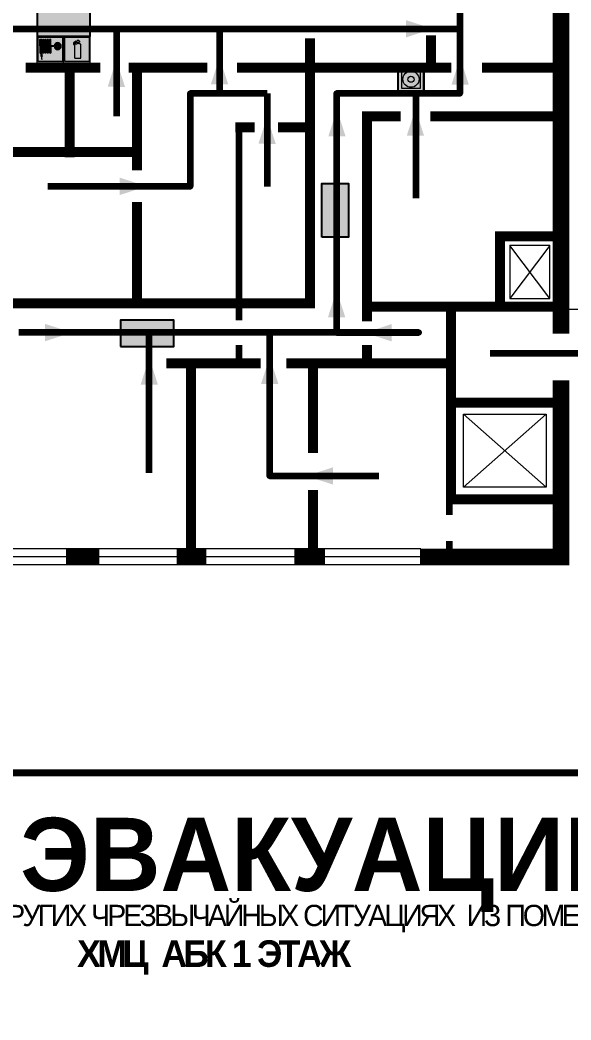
# Model space of a CAD drawing. Header units: millimetres. Extents: x 13114 to 67229, y 22859 to 38520.
# Drawn here: x 28512.4 to 28678, y 31609.6 to 31910.2 of the extents above; entities that cross this region are included whole.
import ezdxf

# ---------------------------------------------------------------- set-up
doc = ezdxf.new("R2010")
doc.units = ezdxf.units.MM
doc.layers.add('План_Штампы', color=7, linetype='Continuous')
doc.styles.add('обычный', font='arial.ttf')

# ---------------------------------------------------------------- blocks, each defined once
blk = doc.blocks.new('A$C32E8229D')
at = {"true_color": 0xffffff}
blk.add_hatch(color=7, dxfattribs=at).paths.add_polyline_path([(0, 0), (0, -8), (16, -8), (16, 0)])
h = blk.add_hatch(color=126)
h.paths.add_polyline_path([(0.2, -0.2), (15.8, -0.2), (15.8, -7.8), (0.2, -7.8)])
h.paths.add_polyline_path([(13.49, -2.05), (12.08, -2.05), (11.37, -2.63, 0.162397), (11.29, -2.84), (11.29, -3.63), (10.35, -3.63), (10.35, -4.05), (11.68, -4.05), (11.68, -3.48), (12.26, -4.28), (11.29, -5.1), (11.29, -6.78), (11.85, -6.78), (11.85, -5.44), (12.8, -4.64), (12.8, -5.94), (14.46, -5.94), (14.46, -5.39), (13.45, -5.39), (13.45, -3.97), (12.46, -2.59), (13.15, -2.59), (13.69, -3.34), (14.18, -3)], flags=16)
h.paths.add_polyline_path([(10.74, -1.82, 1), (11.8, -1.82, 1)], flags=16)
h.paths.add_polyline_path([(9.39, -3.59), (5.99, -3.59), (6.56, -3.03), (5.91, -3.03), (5.1, -3.83), (5.91, -4.64), (6.56, -4.64), (5.99, -4.09), (9.39, -4.09)], flags=16)
h.paths.add_polyline_path([(4.29, -1.08), (1.72, -1.08), (1.72, -6.6), (4.29, -6.6)], flags=16)
at = {"color": 126}
blk.add_lwpolyline([(16, -8), (0, -8), (0, 0), (16, 0)], close=True, dxfattribs=at)
blk = doc.blocks.new('A$C54414219')
at = {"true_color": 0xffffff}
h = blk.add_hatch(color=7, dxfattribs=at)
h.paths.add_polyline_path([(2.39, -9.45), (2.39, -18.3), (11.23, -18.3), (11.23, -9.45)], flags=0)
h.paths.add_polyline_path([(10.71, -13.87, -1), (2.92, -13.87, -1)], flags=0)
h.paths.add_polyline_path([(8.3, -13.87, -1), (5.33, -13.87, -1)], flags=0)
h.paths.add_polyline_path([(0.41, -7.47), (0.41, -20.27), (13.21, -20.27), (13.21, -7.47)])
h.paths.add_polyline_path([(0.92, -19.77), (12.71, -19.77), (12.71, -7.98), (0.92, -7.98)], flags=16)
h.paths.add_polyline_path([(11.23, -9.45), (11.23, -18.3), (2.39, -18.3), (2.39, -9.45)], flags=0)
at = {"lineweight": 5}
h = blk.add_hatch(color=242, dxfattribs=at)
h.paths.add_polyline_path([(12.71, -7.98), (0.92, -7.98), (0.92, -19.77), (12.71, -19.77)])
h.paths.add_polyline_path([(11.23, -18.3), (2.39, -18.3), (2.39, -9.45), (11.23, -9.45)], flags=16)
h.paths.add_polyline_path([(10.71, -13.87, -1), (2.92, -13.87, -1)], flags=0)
h.paths.add_polyline_path([(8.3, -13.87, -1), (5.33, -13.87, -1)], flags=0)
at = {"true_color": 0xffffff}
h = blk.add_hatch(color=7, dxfattribs=at)
h.paths.add_polyline_path([(2.39, -9.45), (2.39, -18.3), (11.23, -18.3), (11.23, -9.45)])
h.paths.add_polyline_path([(10.71, -13.87, -1), (2.92, -13.87, -1)], flags=16)
h.paths.add_polyline_path([(8.3, -13.87, -1), (5.33, -13.87, -1)], flags=0)
at = {"lineweight": 5}
h = blk.add_hatch(color=242, dxfattribs=at)
h.paths.add_polyline_path([(2.92, -13.87, 1), (10.71, -13.87, 1)])
h.paths.add_polyline_path([(8.3, -13.87, -1), (5.33, -13.87, -1)], flags=16)
at = {"color": 242, "lineweight": 5}
for p, q in [((0.41, -20.27), (0.41, -7.47)), ((0.41, -7.47), (13.21, -7.47)), ((0.41, -7.47), (13.21, -7.47)), ((13.21, -20.27), (13.21, -7.47)), ((0.41, -20.27), (13.21, -20.27))]:
    blk.add_line(p, q, dxfattribs=at)
for points in [[(0.92, -7.98), (12.71, -7.98), (12.71, -19.77), (0.92, -19.77)], [(2.39, -9.45), (11.23, -9.45), (11.23, -18.3), (2.39, -18.3)]]:
    blk.add_lwpolyline(points, close=True, dxfattribs=at)
for radius in [3.89, 1.49]:
    blk.add_circle((6.81, -13.87), radius, dxfattribs=at)
blk = doc.blocks.new('A$C37112FD5')
at = {"true_color": 0xf5f5ff}
h = blk.add_hatch(color=7, dxfattribs=at)
h.dxf.hatch_style = 1
h.paths.add_polyline_path([(12.8, -7.4), (0, -7.4), (0, -20.2), (12.8, -20.2)])
h.paths.add_polyline_path([(12.29, -7.91), (12.29, -19.69), (0.51, -19.69), (0.51, -7.91)], flags=16)
h.paths.add_polyline_path([(4.98, -9.04, -0.42597), (5.17, -9.22), (5.17, -12.25), (5.17, -15.29, -0.432244), (4.98, -15.47), (4.83, -15.47, -0.42597), (4.64, -15.29), (4.64, -12.25), (4.64, -9.22, -0.432244), (4.83, -9.04)], flags=0)
h.paths.add_polyline_path([(4.28, -9.22), (4.28, -12.25), (4.28, -15.29, -0.432244), (4.09, -15.47), (3.94, -15.47, -0.42597), (3.75, -15.29), (3.75, -12.25), (3.75, -9.22, -0.432244), (3.94, -9.04), (4.09, -9.04, -0.42597)], flags=0)
h.paths.add_polyline_path([(5.72, -9.04), (5.87, -9.04, -0.42597), (6.06, -9.22), (6.06, -12.25), (6.06, -15.29, -0.432244), (5.87, -15.47), (5.72, -15.47, -0.42597), (5.53, -15.29), (5.53, -12.25), (5.53, -9.22, -0.432244)], flags=0)
h.paths.add_polyline_path([(6.42, -8.9), (6.5, -8.9, -0.42597), (6.69, -9.08), (6.69, -12.03), (8.21, -12.03, -15.824349), (8.21, -12.47), (6.69, -12.47), (6.69, -15.42, -0.432244), (6.5, -15.6), (6.42, -15.6)], flags=0)
h.paths.add_polyline_path([(3.39, -9.22), (3.39, -12.25), (3.39, -15.29, -0.432244), (3.2, -15.47), (3.05, -15.47, -0.42597), (2.85, -15.29), (2.85, -12.25), (2.85, -9.22, -0.432244), (3.05, -9.04), (3.2, -9.04, -0.42597)], flags=0)
h.paths.add_polyline_path([(2.5, -9.22), (2.5, -16.71), (1.96, -16.71), (1.96, -9.22, -0.432244), (2.15, -9.04), (2.31, -9.04, -0.42597)], flags=0)
h.paths.add_polyline_path([(1.61, -8.9), (1.61, -15.6), (1.57, -15.6, -0.42597), (1.37, -15.42), (1.37, -12.03), (1.37, -9.09, -0.432244), (1.57, -8.9)], flags=0)
h.paths.add_polyline_path([(9.76, -10.81), (9.76, -12.03), (8.49, -12.03, -0.336371)], flags=0)
h.paths.add_polyline_path([(8.49, -12.47), (9.76, -12.47), (9.76, -13.7, -0.336371)], flags=0)
h.paths.add_polyline_path([(10.11, -10.81, -0.336371), (11.38, -12.03), (10.11, -12.03)], flags=0)
h.paths.add_polyline_path([(10.11, -12.47), (11.38, -12.47, -0.336371), (10.11, -13.7)], flags=0)
h.paths.add_polyline_path([(2.5, -16.84), (2.5, -17.05), (1.97, -17.05), (1.97, -16.84)], flags=0)
h.paths.add_polyline_path([(2.5, -17.24, -0.033778), (2.24, -18.6, -0.033778), (1.97, -17.24)], flags=0)
h = blk.add_hatch(color=242)
h.dxf.hatch_style = 1
h.paths.add_polyline_path([(12.29, -7.91), (0.51, -7.91), (0.51, -19.69), (12.29, -19.69)])
h.paths.add_polyline_path([(6.42, -15.6), (6.42, -8.9), (6.5, -8.9, -0.42597), (6.69, -9.08), (6.69, -12.03), (8.21, -12.03, -15.824349), (8.21, -12.47), (6.69, -12.47), (6.69, -15.42, -0.432244), (6.5, -15.6)], flags=16)
h.paths.add_polyline_path([(5.87, -15.47), (5.72, -15.47, -0.42597), (5.53, -15.29), (5.53, -12.25), (5.53, -9.22, -0.432244), (5.72, -9.04), (5.87, -9.04, -0.42597), (6.06, -9.22), (6.06, -12.25), (6.06, -15.29, -0.432244)], flags=16)
h.paths.add_polyline_path([(4.98, -15.47), (4.83, -15.47, -0.42597), (4.64, -15.29), (4.64, -12.25), (4.64, -9.22, -0.432244), (4.83, -9.04), (4.98, -9.04, -0.42597), (5.17, -9.22), (5.17, -12.25), (5.17, -15.29, -0.432244)], flags=16)
h.paths.add_polyline_path([(4.09, -15.47), (3.94, -15.47, -0.42597), (3.75, -15.29), (3.75, -12.25), (3.75, -9.22, -0.432244), (3.94, -9.04), (4.09, -9.04, -0.42597), (4.28, -9.22), (4.28, -12.25), (4.28, -15.29, -0.432244)], flags=16)
h.paths.add_polyline_path([(3.2, -15.47), (3.05, -15.47, -0.42597), (2.85, -15.29), (2.85, -12.25), (2.85, -9.22, -0.432244), (3.05, -9.04), (3.2, -9.04, -0.42597), (3.39, -9.22), (3.39, -12.25), (3.39, -15.29, -0.432244)], flags=16)
h.paths.add_polyline_path([(2.5, -17.05), (1.97, -17.05), (1.97, -16.84), (2.5, -16.84)], flags=16)
h.paths.add_polyline_path([(2.5, -17.24, -0.033778), (2.24, -18.6, -0.033778), (1.97, -17.24)], flags=16)
h.paths.add_polyline_path([(2.5, -16.71), (1.96, -16.71), (1.96, -9.22, -0.432244), (2.15, -9.04), (2.31, -9.04, -0.42597), (2.5, -9.22)], flags=16)
h.paths.add_polyline_path([(1.61, -15.6), (1.57, -15.6, -0.42597), (1.37, -15.42), (1.37, -12.03), (1.37, -9.09, -0.432244), (1.57, -8.9), (1.61, -8.9)], flags=16)
h.paths.add_polyline_path([(8.49, -12.47), (9.76, -12.47), (9.76, -13.7, -0.336371)], flags=0)
h.paths.add_polyline_path([(10.11, -13.7), (10.11, -12.47), (11.38, -12.47, -0.336371)], flags=0)
h.paths.add_polyline_path([(8.49, -12.03, -0.336371), (9.76, -10.81), (9.76, -12.03)], flags=0)
h.paths.add_polyline_path([(10.11, -12.03), (10.11, -10.81, -0.336371), (11.38, -12.03)], flags=0)
h = blk.add_hatch(color=7, dxfattribs=at)
h.dxf.hatch_style = 1
h.paths.add_polyline_path([(1.61, -8.9), (1.57, -8.9, 0.432244), (1.37, -9.09), (1.37, -12.03), (1.37, -15.42, 0.42597), (1.57, -15.6), (1.61, -15.6)])
h.paths.add_polyline_path([(2.5, -9.22, 0.42597), (2.31, -9.04), (2.15, -9.04, 0.432244), (1.96, -9.22), (1.96, -16.71), (2.5, -16.71)])
h.paths.add_polyline_path([(2.5, -16.84), (1.97, -16.84), (1.97, -17.05), (2.5, -17.05)])
h.paths.add_polyline_path([(2.5, -17.24), (1.97, -17.24, 0.033778), (2.24, -18.6, 0.033778)])
h.paths.add_polyline_path([(3.39, -12.25), (3.39, -9.22, 0.42597), (3.2, -9.04), (3.05, -9.04, 0.432244), (2.85, -9.22), (2.85, -12.25), (2.85, -15.29, 0.42597), (3.05, -15.47), (3.2, -15.47, 0.432244), (3.39, -15.29)])
h.paths.add_polyline_path([(4.28, -12.25), (4.28, -9.22, 0.42597), (4.09, -9.04), (3.94, -9.04, 0.432244), (3.75, -9.22), (3.75, -12.25), (3.75, -15.29, 0.42597), (3.94, -15.47), (4.09, -15.47, 0.432244), (4.28, -15.29)])
h.paths.add_polyline_path([(5.17, -12.25), (5.17, -9.22, 0.42597), (4.98, -9.04), (4.83, -9.04, 0.432244), (4.64, -9.22), (4.64, -12.25), (4.64, -15.29, 0.42597), (4.83, -15.47), (4.98, -15.47, 0.432244), (5.17, -15.29)])
h.paths.add_polyline_path([(6.06, -12.25), (6.06, -9.22, 0.42597), (5.87, -9.04), (5.72, -9.04, 0.432244), (5.53, -9.22), (5.53, -12.25), (5.53, -15.29, 0.42597), (5.72, -15.47), (5.87, -15.47, 0.432244), (6.06, -15.29)])
h.paths.add_polyline_path([(6.69, -12.47), (8.21, -12.47, 15.824349), (8.21, -12.03), (6.69, -12.03), (6.69, -9.08, 0.42597), (6.5, -8.9), (6.42, -8.9), (6.42, -15.6), (6.5, -15.6, 0.432244), (6.69, -15.42)])
h.paths.add_polyline_path([(8.49, -12.47), (9.76, -12.47), (9.76, -13.7, -0.336371)], flags=16)
h.paths.add_polyline_path([(8.49, -12.03, -0.336371), (9.76, -10.81), (9.76, -12.03)], flags=16)
h.paths.add_polyline_path([(10.11, -12.47), (11.38, -12.47, -0.336371), (10.11, -13.7)], flags=16)
h.paths.add_polyline_path([(10.11, -12.03), (10.11, -10.81, -0.336371), (11.38, -12.03)], flags=16)
h = blk.add_hatch(color=242)
h.dxf.hatch_style = 1
h.paths.add_polyline_path([(9.76, -10.81, 0.336371), (8.49, -12.03), (9.76, -12.03)])
h.paths.add_polyline_path([(10.11, -10.81), (10.11, -12.03), (11.38, -12.03, 0.336371)])
h.paths.add_polyline_path([(11.38, -12.47), (10.11, -12.47), (10.11, -13.7, 0.336371)])
h.paths.add_polyline_path([(9.76, -12.47), (8.49, -12.47, 0.336371), (9.76, -13.7)])
at = {"color": 242, "lineweight": 5}
for p, q in [((0, -20.2), (0, -7.4)), ((0, -7.4), (12.8, -7.4)), ((1.37, -12.03), (1.37, -9.08)), ((1.57, -8.9), (1.61, -8.9)), ((1.61, -8.9), (1.61, -15.6)), ((1.96, -16.71), (1.96, -9.22)), ((2.15, -9.04), (2.31, -9.04)), ((2.5, -16.71), (2.5, -9.22)), ((2.85, -12.25), (2.85, -9.22)), ((3.05, -9.04), (3.2, -9.04)), ((3.39, -12.25), (3.39, -9.22)), ((3.75, -12.25), (3.75, -9.22)), ((3.94, -9.04), (4.09, -9.04)), ((4.28, -12.25), (4.28, -9.22)), ((4.64, -12.25), (4.64, -9.22)), ((4.83, -9.04), (4.98, -9.04)), ((5.17, -12.25), (5.17, -9.22)), ((5.53, -12.25), (5.53, -9.22)), ((5.72, -9.04), (5.87, -9.04)), ((6.06, -12.25), (6.06, -9.22)), ((6.42, -8.9), (6.42, -15.6)), ((6.5, -8.9), (6.42, -8.9)), ((6.69, -12.03), (6.69, -9.08)), ((12.8, -20.2), (12.8, -7.4)), ((1.37, -12.03), (1.37, -15.42)), ((2.85, -12.25), (2.85, -15.29)), ((3.39, -12.25), (3.39, -15.29)), ((3.75, -12.25), (3.75, -15.29)), ((4.28, -12.25), (4.28, -15.29)), ((4.64, -12.25), (4.64, -15.29)), ((5.17, -12.25), (5.17, -15.29)), ((5.53, -12.25), (5.53, -15.29)), ((6.06, -12.25), (6.06, -15.29)), ((8.21, -12.03), (6.69, -12.03)), ((8.21, -12.47), (6.69, -12.47)), ((6.69, -12.47), (6.69, -15.42)), ((9.76, -12.03), (8.49, -12.03)), ((9.76, -12.47), (8.49, -12.47)), ((9.76, -10.81), (9.76, -12.03)), ((9.76, -12.47), (9.76, -13.7)), ((10.11, -10.81), (10.11, -12.03)), ((11.38, -12.03), (10.11, -12.03)), ((11.38, -12.47), (10.11, -12.47)), ((10.11, -12.47), (10.11, -13.7)), ((1.57, -15.6), (1.61, -15.6)), ((1.96, -16.71), (2.5, -16.71)), ((1.97, -16.84), (2.5, -16.84)), ((1.97, -17.05), (1.97, -16.84)), ((2.5, -17.05), (1.97, -17.05)), ((1.97, -17.24), (2.5, -17.24)), ((2.5, -16.84), (2.5, -17.05)), ((3.05, -15.47), (3.2, -15.47)), ((3.94, -15.47), (4.09, -15.47)), ((4.83, -15.47), (4.98, -15.47)), ((5.72, -15.47), (5.87, -15.47)), ((6.42, -15.6), (6.5, -15.6)), ((0, -20.2), (12.8, -20.2))]:
    blk.add_line(p, q, dxfattribs=at)
blk.add_lwpolyline([(0.51, -7.91), (12.29, -7.91), (12.29, -19.69), (0.51, -19.69)], close=True, dxfattribs=at)
for centre, radius, start, end in [((1.56, -9.09), 0.182, 87.1027, 180.6071), ((2.15, -9.22), 0.182, 87.1027, 180.6071), ((2.32, -9.22), 0.182, 359.3929, 92.8973), ((3.04, -9.22), 0.182, 87.1027, 180.6071), ((3.21, -9.22), 0.182, 359.3929, 92.8973), ((3.93, -9.22), 0.182, 87.1027, 180.6071), ((4.1, -9.22), 0.182, 359.3929, 92.8973), ((4.82, -9.22), 0.182, 87.1027, 180.6071), ((4.99, -9.22), 0.182, 359.3929, 92.8973), ((5.71, -9.22), 0.182, 87.1027, 180.6071), ((5.88, -9.22), 0.182, 359.3929, 92.8973), ((6.51, -9.09), 0.182, 359.3929, 92.8973), ((9.93, -12.25), 1.74, 187.2319, 172.7681), ((9.93, -12.25), 1.46, 96.9927, 171.3585), ((9.93, -12.25), 1.46, 188.6415, 263.0073), ((9.93, -12.25), 1.46, 8.6415, 83.0073), ((9.93, -12.25), 1.46, 276.9927, 351.3585), ((1.56, -15.42), 0.182, 179.3929, 272.8973), ((12.17, -15.98), 10.27, 187.041, 194.7793), ((-7.7, -15.98), 10.27, 345.2207, 352.959), ((3.04, -15.29), 0.182, 179.3929, 272.8973), ((3.21, -15.29), 0.182, 267.1027, 0.6071), ((3.93, -15.29), 0.182, 179.3929, 272.8973), ((4.1, -15.29), 0.182, 267.1027, 0.6071), ((4.82, -15.29), 0.182, 179.3929, 272.8973), ((4.99, -15.29), 0.182, 267.1027, 0.6071), ((5.71, -15.29), 0.182, 179.3929, 272.8973), ((5.88, -15.29), 0.182, 267.1027, 0.6071), ((6.51, -15.42), 0.182, 267.1027, 0.6071)]:
    blk.add_arc(centre, radius, start, end, dxfattribs=at)
blk = doc.blocks.new('A$C3AD82952')
at = {"true_color": 0xf5f5ff}
h = blk.add_hatch(color=7, dxfattribs=at)
h.dxf.hatch_style = 1
h.paths.add_polyline_path([(8.21, 8.73, 0.414214), (7.89, 9.05), (7.22, 9.05), (7.22, 9.92), (7.59, 9.92, 1), (7.57, 10.36), (7.22, 10.36), (7.22, 10.6), (6.43, 10.6), (6.43, 10.36), (6.01, 10.36), (4.74, 9.59), (4.74, 8.69), (4.98, 8.73), (4.98, 9.26), (6.12, 9.91), (6.43, 9.91), (6.43, 9.05), (5.76, 9.05, 0.414214), (5.44, 8.73), (5.44, 2.2), (8.21, 2.2)], flags=0)
h.paths.add_polyline_path([(12.8, 12.8), (0, 12.8), (0, 0), (12.8, 0)])
h.paths.add_polyline_path([(0.51, 12.29), (12.29, 12.29), (12.29, 0.51), (0.51, 0.51)], flags=16)
h.paths.add_polyline_path([(4.74, 9.59), (6.01, 10.36), (6.43, 10.36), (6.43, 10.6), (7.22, 10.6), (7.22, 10.36), (7.59, 10.36, -0.94586), (7.59, 9.92), (7.22, 9.92), (7.22, 9.05), (7.89, 9.05, -0.414214), (8.21, 8.73), (8.21, 2.2), (5.44, 2.2), (5.44, 8.73, -0.414214), (5.76, 9.05), (6.43, 9.05), (6.43, 9.91), (6.12, 9.91), (4.98, 9.26), (4.98, 8.73), (4.74, 8.69)], flags=0)
h = blk.add_hatch(color=242)
h.dxf.hatch_style = 1
h.paths.add_polyline_path([(12.29, 12.29), (0.51, 12.29), (0.51, 0.51), (12.29, 0.51)])
h.paths.add_polyline_path([(4.74, 8.69), (4.74, 9.59), (6.01, 10.36), (6.43, 10.36), (6.43, 10.6), (7.22, 10.6), (7.22, 10.36), (7.59, 10.36, -0.94586), (7.59, 9.92), (7.22, 9.92), (7.22, 9.05), (7.89, 9.05, -0.414214), (8.21, 8.73), (8.21, 2.2), (5.44, 2.2), (5.44, 8.73, -0.414214), (5.76, 9.05), (6.43, 9.05), (6.43, 9.91), (6.12, 9.91), (4.98, 9.26), (4.98, 8.73)], flags=16)
h = blk.add_hatch(color=7, dxfattribs=at)
h.dxf.hatch_style = 1
h.paths.add_polyline_path([(8.21, 8.73, 0.414214), (7.89, 9.05), (7.22, 9.05), (7.22, 9.92), (7.59, 9.92, 1), (7.57, 10.36), (7.22, 10.36), (7.22, 10.6), (6.43, 10.6), (6.43, 10.36), (6.01, 10.36), (4.74, 9.59), (4.74, 8.69), (4.98, 8.73), (4.98, 9.26), (6.12, 9.91), (6.43, 9.91), (6.43, 9.05), (5.76, 9.05, 0.414214), (5.44, 8.73), (5.44, 2.2), (8.21, 2.2)])
at = {"color": 242, "lineweight": 5}
for p, q in [((0, 0), (0, 12.8)), ((0, 12.8), (12.8, 12.8)), ((6.01, 10.36), (4.74, 9.59)), ((4.98, 9.26), (6.12, 9.91)), ((6.01, 10.36), (6.43, 10.36)), ((6.12, 9.91), (6.43, 9.91)), ((7.22, 10.6), (6.43, 10.6)), ((6.43, 10.6), (6.43, 10.36)), ((6.43, 9.91), (6.43, 9.05)), ((7.22, 10.36), (7.22, 10.6)), ((7.59, 10.36), (7.22, 10.36)), ((7.22, 9.05), (7.22, 9.92)), ((7.59, 9.92), (7.22, 9.92)), ((12.8, 0), (12.8, 12.8)), ((4.74, 9.59), (4.74, 8.69)), ((4.74, 8.69), (4.98, 8.73)), ((4.98, 8.73), (4.98, 9.26)), ((5.44, 2.2), (5.44, 8.73)), ((5.76, 9.05), (6.43, 9.05)), ((7.89, 9.05), (7.22, 9.05)), ((8.21, 2.2), (8.21, 8.73)), ((0, 0), (12.8, 0)), ((5.44, 2.2), (8.21, 2.2))]:
    blk.add_line(p, q, dxfattribs=at)
blk.add_lwpolyline([(0.51, 12.29), (12.29, 12.29), (12.29, 0.51), (0.51, 0.51)], close=True, dxfattribs=at)
for centre, radius, start, end in [((7.58, 10.14), 0.223, 273.1875, 86.8125), ((5.76, 8.73), 0.32, 90, 180), ((7.89, 8.73), 0.32, 0, 90)]:
    blk.add_arc(centre, radius, start, end, dxfattribs=at)

msp = doc.modelspace()

# ---------------------------------------------------------------- linework, layer by layer
at = {"color": 1, "lineweight": 100}
for points in [[(28271.52, 32078.84), (28871.52, 32078.84), (28871.52, 31683.84), (28271.52, 31683.84)], [(28271.52, 31683.84), (28871.52, 31683.84), (28871.52, 31288.84), (28271.52, 31288.84)]]:
    msp.add_lwpolyline(points, close=True, dxfattribs=at)
at = {"lineweight": 0}
for points, const_width in [([(28668.05, 31971.75), (28674.99, 31971.75), (28674.99, 31815.92)], 5), ([(28599.53, 31904.68), (28599.53, 31895.94), (28577.64, 31895.94)], 3), ([(28635.96, 31896.42), (28635.96, 31905.6)], 3), ([(28491.02, 31895.94), (28491.02, 31870.53), (28547.06, 31870.53)], 3), ([(28536.58, 31895.94), (28514.14, 31895.94)], 3), ([(28527.37, 31895.94), (28527.37, 31868.95)], 3), ([(28568.68, 31895.94), (28545.1, 31895.94)], 3), ([(28547.61, 31895.94), (28547.61, 31865.04)], 3), ([(28599.53, 31895.94), (28599.53, 31890.94)], 3), ([(28642.05, 31895.94), (28599.87, 31895.94), (28599.87, 31895.94)], 3), ([(28674.3, 31895.94), (28651.32, 31895.94)], 3), ([(28599.53, 31890.94), (28599.53, 31825.04), (28581.12, 31825.04)], 3), ([(28616.73, 31843.73), (28616.73, 31881.27), (28626.83, 31881.27)], 3), ([(28635.75, 31881.27), (28674.92, 31881.27)], 3), ([(28577.11, 31877.95), (28582.95, 31877.95)], 3), ([(28578.19, 31877.93), (28578.19, 31819.91)], 2), ([(28589.93, 31877.95), (28599.53, 31877.95)], 3), ([(28547.61, 31855.51), (28547.61, 31825.04)], 3), ([(28673.42, 31766.13), (28641.98, 31766.13), (28641.98, 31824.04), (28676.28, 31824.04), (28656.73, 31824.04), (28656.73, 31845.21), (28675.35, 31845.21), (28655.2, 31845.21)], 3), ([(28616.73, 31843.73), (28616.73, 31830.45)], 3), ([(28616.73, 31830.53), (28616.73, 31819.6)], 3), ([(28562.17, 31825.04), (28507.59, 31825.04)], 3), ([(28582.1, 31825.04), (28562.17, 31825.04)], 3), ([(28656.73, 31824.04), (28616.83, 31824.04)], 3), ([(28578.19, 31807.03), (28578.19, 31812.47)], 2), ([(28616.73, 31812.53), (28616.73, 31807.03), (28641.11, 31807.03), (28592.45, 31807.03)], 3), ([(28584.7, 31807.03), (28556.37, 31807.03)], 3), ([(28563.83, 31807.03), (28563.83, 31748.75)], 3), ([(28600.51, 31807.03), (28600.51, 31780)], 3), ([(28674.99, 31801.94), (28674.99, 31748.78), (28632.67, 31748.78)], 5), ([(28641.98, 31795.18), (28674.19, 31795.18)], 3), ([(28600.51, 31768.93), (28600.51, 31750.72)], 3), ([(28641.43, 31766.13), (28641.43, 31761.41)], 2), ([(28641.43, 31753.6), (28641.43, 31749.44)], 2), ([(28536.26, 31748.78), (28526.26, 31748.78)], 5), ([(28568.4, 31748.78), (28559.47, 31748.78)], 5), ([(28604.1, 31748.78), (28594.82, 31748.78)], 5)]:
    msp.add_lwpolyline(points, dxfattribs=dict(at, const_width=const_width))
at = {"color": 126, "lineweight": 100, "true_color": 0x008754}
for points in [[(28644.66, 31963.85), (28644.66, 31888.12), (28607.59, 31888.12), (28607.59, 31816.26), (28632.31, 31816.26), (28512.06, 31816.26)], [(28644.66, 31907.46), (28478.46, 31907.46)], [(28541.37, 31907.46), (28541.37, 31881.28)], [(28572.38, 31907.46), (28572.38, 31888.12)], [(28586.69, 31888.12), (28563.54, 31888.12), (28563.54, 31860.19), (28520.81, 31860.19)], [(28586.69, 31888.12), (28586.69, 31860.19)], [(28631.37, 31888.12), (28631.37, 31856.62)], [(28551.15, 31816.26), (28551.15, 31774.1)], [(28587.38, 31816.26), (28587.38, 31773.14), (28620.27, 31773.14)], [(28686.64, 31799.59), (28686.64, 31809.95), (28653.75, 31809.95)]]:
    msp.add_lwpolyline(points, dxfattribs=at)
at = {"lineweight": 0}
for points in [[(28671.63, 31842.48), (28659.61, 31842.48), (28659.61, 31826.47), (28671.63, 31826.47)], [(28670.61, 31769.81), (28645.72, 31769.81), (28645.72, 31791.67), (28670.61, 31791.67)]]:
    msp.add_lwpolyline(points, close=True, dxfattribs=at)
for points in [[(28671.63, 31842.48), (28659.61, 31826.47)], [(28671.63, 31826.47), (28659.61, 31842.48)], [(28693.83, 31776.05), (28693.83, 31823.16), (28675.61, 31823.16)], [(28670.61, 31791.67), (28645.72, 31769.81)], [(28670.61, 31769.81), (28645.72, 31791.67)], [(28632.88, 31751.22), (28350.54, 31751.22)], [(28632.67, 31748.78), (28350.33, 31748.78)], [(28632.77, 31746.38), (28350.43, 31746.38)]]:
    msp.add_lwpolyline(points, dxfattribs=at)
at = {"layer": 'План_Штампы', "color": 126, "true_color": 0x008754}
for points in [[(28628.4, 31904.97), (28628.41, 31910.2), (28636.43, 31907.61)], [(28543.98, 31890.13), (28538.76, 31890.15), (28541.35, 31898.17)], [(28575.01, 31890.88), (28569.78, 31890.9), (28572.37, 31898.92)], [(28647.33, 31890.78), (28642.1, 31890.79), (28644.69, 31898.81)], [(28610.3, 31875.21), (28605.08, 31875.22), (28607.67, 31883.24)], [(28633.88, 31875.41), (28628.66, 31875.42), (28631.25, 31883.44)], [(28589.29, 31872.99), (28584.07, 31873.01), (28586.66, 31881.02)], [(28542.39, 31857.6), (28542.4, 31862.83), (28550.42, 31860.24)], [(28610.19, 31820.84), (28604.97, 31820.86), (28607.56, 31828.88)], [(28519.95, 31813.64), (28519.96, 31818.86), (28527.98, 31816.27)], [(28624.15, 31818.82), (28624.13, 31813.59), (28616.12, 31816.18)], [(28553.88, 31800.58), (28548.66, 31800.59), (28551.25, 31808.61)], [(28590.08, 31800.81), (28584.86, 31800.83), (28587.45, 31808.84)], [(28606.53, 31775.76), (28606.51, 31770.54), (28598.49, 31773.13)]]:
    msp.add_solid(points, dxfattribs=at)

# ---------------------------------------------------------------- block references
for name, p, xscale, yscale, zscale in [('A$C37112FD5', (28517.53, 31910.03), 0.6249984004534781, 0.6249984004534781, 0.6249984004534781), ('A$C3AD82952', (28525.53, 31897.4), 0.625, 0.625, 0.625)]:
    msp.add_blockref(name, p, dxfattribs=dict(xscale=xscale, yscale=yscale, zscale=zscale))
at = {"xscale": 0.625, "yscale": 0.625, "zscale": 0.625, "rotation": 180}
msp.add_blockref('A$C54414219', (28634.17, 31883.76), dxfattribs=at)
at = {"layer": 'План_Штампы', "color": 126, "true_color": 0x008754, "xscale": -1}
for p in [(28533.53, 31913.4), (28558.6, 31820.02)]:
    msp.add_blockref('A$C32E8229D', p, dxfattribs=at)
at = {"layer": 'План_Штампы', "color": 126, "true_color": 0x008754, "xscale": 1.012510887696, "yscale": 1.012510887696, "zscale": 1.012510887696, "rotation": 269.9978653237145}
msp.add_blockref('A$C32E8229D', (28611.19, 31861.1), dxfattribs=at)

# ---------------------------------------------------------------- texts
at = {"lineweight": 0, "insert": (28420.02, 31670.35), "char_height": 22, "width": 493.8901, "attachment_point": 1, "style": 'обычный'}
msp.add_mtext('{\\fProxima Nova Rg|b1|i0|c204|p2;ПЛАН ЭВАКУАЦИИ}', dxfattribs=at)
at = {"color": 0, "lineweight": 0, "insert": (28570.02, 31644.36), "char_height": 8, "width": 449.2158, "attachment_point": 5, "style": 'обычный'}
msp.add_mtext('{\\fArial Black|b1|i0|c204|p34;\\H2x;\\T0.85;  \\fArial Narrow|b0|i0|c204|p34;\\H0.8x;\\W0.9;\\P\\fProxima Nova Rg|b0|i0|c204|p2;\\H0.5x;\\W1;\\C256;ПРИ ПОЖАРЕ  ИЛИ ДРУГИХ ЧРЕЗВЫЧАЙНЫХ СИТУАЦИЯХ  ИЗ ПОМЕЩЕНИЙ \\fProxima Nova Rg|b1|i0|c204|p2;\\H1.25x;\\PХМЦ  АБК 1 ЭТАЖ }', dxfattribs=at)

doc.saveas('drawing.dxf')
